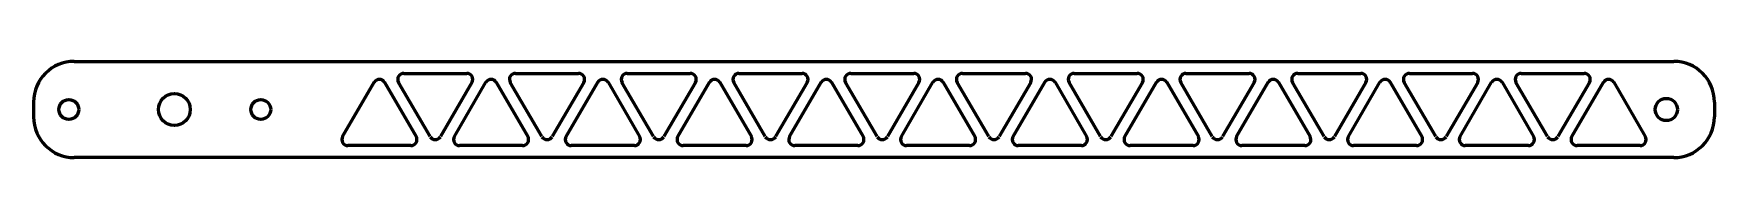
# Model space of a CAD drawing. Header units: millimetres. Extents: x -392 to -112, y 210 to 226.
import ezdxf

# ---------------------------------------------------------------- set-up
doc = ezdxf.new("R2010")
doc.units = ezdxf.units.MM
doc.linetypes.add('K5LT_BASIC', pattern=[0])
doc.layers.add('Системный слой', color=7, linetype='Continuous')

msp = doc.modelspace()

# ---------------------------------------------------------------- linework, layer by layer
at = {"layer": 'Системный слой', "color": 143, "linetype": 'K5LT_BASIC', "lineweight": 60, "true_color": 0x33acca}
for p, q in [((-384.96, 226.24), (-118.27, 226.24)), ((-330.02, 224.24), (-319.5, 224.24)), ((-311.39, 224.24), (-300.87, 224.24)), ((-292.76, 224.24), (-282.24, 224.24)), ((-274.13, 224.24), (-263.61, 224.24)), ((-255.5, 224.24), (-244.98, 224.24)), ((-236.87, 224.24), (-226.35, 224.24)), ((-218.24, 224.24), (-207.72, 224.24)), ((-199.61, 224.24), (-189.09, 224.24)), ((-180.98, 224.24), (-170.46, 224.24)), ((-162.35, 224.24), (-151.83, 224.24)), ((-143.72, 224.24), (-133.2, 224.24)), ((-340.2, 213.74), (-334.94, 222.76)), ((-333.21, 222.76), (-327.96, 213.74)), ((-325.63, 213.72), (-330.89, 222.73)), ((-318.64, 222.73), (-323.9, 213.72)), ((-321.57, 213.74), (-316.31, 222.76)), ((-314.58, 222.76), (-309.33, 213.74)), ((-307, 213.72), (-312.26, 222.73)), ((-300.01, 222.73), (-305.27, 213.72)), ((-302.94, 213.74), (-297.68, 222.76)), ((-295.95, 222.76), (-290.7, 213.74)), ((-288.37, 213.72), (-293.63, 222.73)), ((-281.38, 222.73), (-286.64, 213.72)), ((-284.31, 213.74), (-279.05, 222.76)), ((-277.32, 222.76), (-272.06, 213.74)), ((-269.74, 213.72), (-275, 222.73)), ((-262.75, 222.73), (-268.01, 213.72)), ((-265.68, 213.74), (-260.42, 222.76)), ((-258.69, 222.76), (-253.43, 213.74)), ((-251.11, 213.72), (-256.36, 222.73)), ((-244.12, 222.73), (-249.38, 213.72)), ((-247.05, 213.74), (-241.79, 222.76)), ((-240.06, 222.76), (-234.8, 213.74)), ((-232.48, 213.72), (-237.73, 222.73)), ((-225.49, 222.73), (-230.75, 213.72)), ((-228.42, 213.74), (-223.16, 222.76)), ((-221.43, 222.76), (-216.17, 213.74)), ((-213.84, 213.72), (-219.1, 222.73)), ((-206.86, 222.73), (-212.12, 213.72)), ((-209.79, 213.74), (-204.53, 222.76)), ((-202.8, 222.76), (-197.54, 213.74)), ((-195.21, 213.72), (-200.47, 222.73)), ((-188.23, 222.73), (-193.49, 213.72)), ((-191.16, 213.74), (-185.9, 222.76)), ((-184.17, 222.76), (-178.91, 213.74)), ((-176.58, 213.72), (-181.84, 222.73)), ((-169.6, 222.73), (-174.86, 213.72)), ((-172.53, 213.74), (-167.27, 222.76)), ((-165.54, 222.76), (-160.28, 213.74)), ((-157.95, 213.72), (-163.21, 222.73)), ((-150.97, 222.73), (-156.23, 213.72)), ((-153.9, 213.74), (-148.64, 222.76)), ((-146.91, 222.76), (-141.65, 213.74)), ((-139.32, 213.72), (-144.58, 222.73)), ((-132.34, 222.73), (-137.6, 213.72)), ((-135.27, 213.74), (-130.01, 222.76)), ((-128.28, 222.76), (-123.02, 213.74)), ((-391.72, 219.48), (-391.72, 217)), ((-111.5, 219.48), (-111.5, 217)), ((-118.27, 210.24), (-384.96, 210.24)), ((-328.82, 212.24), (-339.34, 212.24)), ((-310.19, 212.24), (-320.71, 212.24)), ((-291.56, 212.24), (-302.08, 212.24)), ((-272.93, 212.24), (-283.45, 212.24)), ((-254.3, 212.24), (-264.82, 212.24)), ((-235.67, 212.24), (-246.19, 212.24)), ((-217.04, 212.24), (-227.56, 212.24)), ((-198.41, 212.24), (-208.92, 212.24)), ((-179.78, 212.24), (-190.29, 212.24)), ((-161.15, 212.24), (-171.66, 212.24)), ((-142.52, 212.24), (-153.03, 212.24)), ((-123.89, 212.24), (-134.4, 212.24))]:
    msp.add_line(p, q, dxfattribs=at)
for centre, radius in [((-385.85, 218.24), 1.65), ((-368.25, 218.24), 2.65), ((-353.85, 218.24), 1.65), ((-119.5, 218.24), 1.85)]:
    msp.add_circle(centre, radius, dxfattribs=at)
for centre, radius, start, end in [((-384.96, 219.48), 6.76, 90, 180), ((-330.02, 223.24), 1, 90, 210.2564), ((-319.5, 223.24), 1, 329.7436, 90), ((-311.39, 223.24), 1, 90, 210.2564), ((-300.87, 223.24), 1, 329.7436, 90), ((-292.76, 223.24), 1, 90, 210.2564), ((-282.24, 223.24), 1, 329.7436, 90), ((-274.13, 223.24), 1, 90, 210.2564), ((-263.61, 223.24), 1, 329.7436, 90), ((-255.5, 223.24), 1, 90, 210.2564), ((-244.98, 223.24), 1, 329.7436, 90), ((-236.87, 223.24), 1, 90, 210.2564), ((-226.35, 223.24), 1, 329.7436, 90), ((-218.24, 223.24), 1, 90, 210.2564), ((-207.72, 223.24), 1, 329.7436, 90), ((-199.61, 223.24), 1, 90, 210.2564), ((-189.09, 223.24), 1, 329.7436, 90), ((-180.98, 223.24), 1, 90, 210.2564), ((-170.46, 223.24), 1, 329.7436, 90), ((-162.35, 223.24), 1, 90, 210.2564), ((-151.83, 223.24), 1, 329.7436, 90), ((-143.72, 223.24), 1, 90, 210.2564), ((-133.2, 223.24), 1, 329.7436, 90), ((-118.27, 219.48), 6.76, 0, 90), ((-334.08, 222.25), 1, 30.2564, 149.7436), ((-315.45, 222.25), 1, 30.2564, 149.7436), ((-296.82, 222.25), 1, 30.2564, 149.7436), ((-278.19, 222.25), 1, 30.2564, 149.7436), ((-259.56, 222.25), 1, 30.2564, 149.7436), ((-240.93, 222.25), 1, 30.2564, 149.7436), ((-222.3, 222.25), 1, 30.2564, 149.7436), ((-203.67, 222.25), 1, 30.2564, 149.7436), ((-185.04, 222.25), 1, 30.2564, 149.7436), ((-166.4, 222.25), 1, 30.2564, 149.7436), ((-147.77, 222.25), 1, 30.2564, 149.7436), ((-129.14, 222.25), 1, 30.2564, 149.7436), ((-384.96, 217), 6.76, 180, 270), ((-118.27, 217), 6.76, 270, 0), ((-339.34, 213.24), 1, 149.7436, 270), ((-328.82, 213.24), 1, 270, 30.2564), ((-324.76, 214.22), 1, 210.2564, 329.7436), ((-320.71, 213.24), 1, 149.7436, 270), ((-310.19, 213.24), 1, 270, 30.2564), ((-306.13, 214.22), 1, 210.2564, 329.7436), ((-302.08, 213.24), 1, 149.7436, 270), ((-291.56, 213.24), 1, 270, 30.2564), ((-287.5, 214.22), 1, 210.2564, 329.7436), ((-283.45, 213.24), 1, 149.7436, 270), ((-272.93, 213.24), 1, 270, 30.2564), ((-268.87, 214.22), 1, 210.2564, 329.7436), ((-264.82, 213.24), 1, 149.7436, 270), ((-254.3, 213.24), 1, 270, 30.2564), ((-250.24, 214.22), 1, 210.2564, 329.7436), ((-246.19, 213.24), 1, 149.7436, 270), ((-235.67, 213.24), 1, 270, 30.2564), ((-231.61, 214.22), 1, 210.2564, 329.7436), ((-227.56, 213.24), 1, 149.7436, 270), ((-217.04, 213.24), 1, 270, 30.2564), ((-212.98, 214.22), 1, 210.2564, 329.7436), ((-208.92, 213.24), 1, 149.7436, 270), ((-198.41, 213.24), 1, 270, 30.2564), ((-194.35, 214.22), 1, 210.2564, 329.7436), ((-190.29, 213.24), 1, 149.7436, 270), ((-179.78, 213.24), 1, 270, 30.2564), ((-175.72, 214.22), 1, 210.2564, 329.7436), ((-171.66, 213.24), 1, 149.7436, 270), ((-161.15, 213.24), 1, 270, 30.2564), ((-157.09, 214.22), 1, 210.2564, 329.7436), ((-153.03, 213.24), 1, 149.7436, 270), ((-142.52, 213.24), 1, 270, 30.2564), ((-138.46, 214.22), 1, 210.2564, 329.7436), ((-134.4, 213.24), 1, 149.7436, 270), ((-123.89, 213.24), 1, 270, 30.2564)]:
    msp.add_arc(centre, radius, start, end, dxfattribs=at)

doc.saveas('drawing.dxf')
